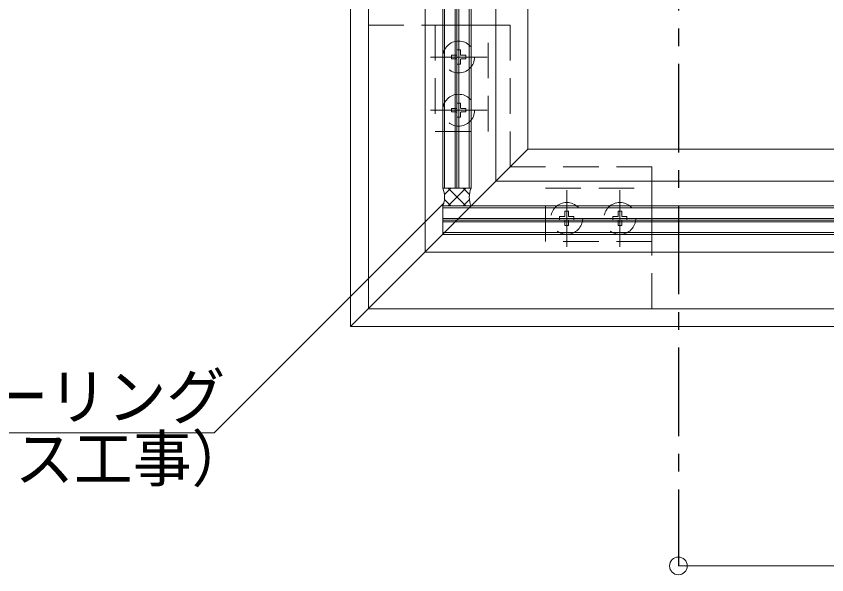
# Model space of a CAD drawing. Units: millimetres at full size, sheet at 1:5; details may follow other scales. Extents: x -1050 to 1050, y -742 to 742.
# Drawn here: x -338.9 to -110.1, y -414.3 to -256.8 of the extents above; entities that cross this region are included whole.
import ezdxf
from ezdxf.enums import TextEntityAlignment as Align

# ---------------------------------------------------------------- set-up
doc = ezdxf.new("R2010")
doc.units = ezdxf.units.MM
doc.header["$LTSCALE"] = 5
doc.linetypes.add('CHAIN1', pattern=[8, 5, -1, 1, -1])
doc.linetypes.add('DASHED2', pattern=[3, 2, -1])
doc.layers.add('0-0_通り芯', color=7, linetype='CHAIN1')
for name, color, linetype, lineweight in [('0-3_寸法', 54, 'Continuous', 20), ('0-4_手摺部材', 92, 'Continuous', 20), ('0-7_ガラス', 6, 'Continuous', 20), ('0-8_その他', 11, 'Continuous', 20), ('0-9_文字', 3, 'Continuous', 20)]:
    doc.layers.add(name, color=color, linetype=linetype, lineweight=lineweight)
doc.styles.add('ＭＳ ゴシック', font='')
doc.styles.get('ＭＳ ゴシック').set_extended_font_data('MS Gothic')

# ---------------------------------------------------------------- blocks, each defined once
blk = doc.blocks.new('dimension_origin')
at = {"color": 0, "linetype": 'Continuous', "lineweight": -2}
blk.add_circle((0, 0), 1.25, dxfattribs=at)

msp = doc.modelspace()

# ---------------------------------------------------------------- linework, layer by layer
at = {"layer": '0-0_通り芯'}
msp.add_line((-151.98, -70.207), (-151.98, -411.793), dxfattribs=at)
at = {"layer": '0-3_寸法'}
msp.add_line((-151.98, -411.793), (-1.98, -411.793), dxfattribs=at)
at = {"layer": '0-4_手摺部材'}
for p, q in [((-244.48, -101.793), (-244.48, -344.293)), ((-223.48, -102.793), (-223.48, -323.293)), ((-203.48, -116.493), (-203.48, -303.293)), ((-194.48, -116.793), (-194.48, -294.293)), ((-244.48, -344.293), (-194.48, -294.293)), ((-16.98, -294.293), (-194.48, -294.293)), ((-16.68, -303.293), (-203.48, -303.293)), ((-2.98, -323.293), (-223.48, -323.293)), ((-1.98, -339.283), (-239.471, -339.283)), ((-1.98, -344.293), (-244.48, -344.293))]:
    msp.add_line(p, q, dxfattribs=at)
at = {"layer": '0-4_手摺部材', "linetype": 'CHAIN1'}
for p, q in [((-213.98, -276.293), (-213.98, -260.293)), ((-221.98, -268.293), (-205.98, -268.293)), ((-213.98, -291.293), (-213.98, -275.293)), ((-221.98, -283.293), (-205.98, -283.293)), ((-183.48, -321.793), (-183.48, -305.793)), ((-168.48, -321.793), (-168.48, -305.793)), ((-191.48, -313.793), (-175.48, -313.793)), ((-176.48, -313.793), (-160.48, -313.793))]:
    msp.add_line(p, q, dxfattribs=at)
at = {"layer": '0-4_手摺部材', "linetype": 'DASHED2'}
for p, q in [((-213.48, -266.293), (-214.48, -266.293)), ((-214.48, -266.293), (-214.48, -267.593)), ((-213.48, -267.593), (-213.48, -266.293)), ((-214.68, -267.793), (-215.98, -267.793)), ((-215.98, -267.793), (-215.98, -268.793)), ((-215.98, -268.793), (-214.68, -268.793)), ((-214.48, -268.993), (-214.48, -270.293)), ((-211.98, -267.793), (-213.28, -267.793)), ((-213.28, -268.793), (-211.98, -268.793)), ((-211.98, -268.793), (-211.98, -267.793)), ((-213.48, -281.293), (-214.48, -281.293)), ((-214.48, -281.293), (-214.48, -282.593)), ((-213.48, -282.593), (-213.48, -281.293)), ((-214.68, -282.793), (-215.98, -282.793)), ((-215.98, -282.793), (-215.98, -283.793)), ((-211.98, -282.793), (-213.28, -282.793)), ((-211.98, -283.793), (-211.98, -282.793)), ((-215.98, -283.793), (-214.68, -283.793)), ((-214.48, -283.993), (-214.48, -285.293)), ((-213.28, -283.793), (-211.98, -283.793)), ((-183.98, -311.793), (-182.98, -311.793)), ((-183.98, -313.093), (-183.98, -311.793)), ((-182.98, -311.793), (-182.98, -313.093)), ((-182.78, -313.293), (-181.48, -313.293)), ((-181.48, -313.293), (-181.48, -314.293)), ((-168.98, -311.793), (-167.98, -311.793)), ((-168.98, -313.093), (-168.98, -311.793)), ((-167.98, -311.793), (-167.98, -313.093)), ((-167.78, -313.293), (-166.48, -313.293)), ((-166.48, -313.293), (-166.48, -314.293)), ((-184.18, -314.293), (-185.48, -314.293)), ((-183.98, -315.793), (-183.98, -314.493)), ((-182.98, -314.493), (-182.98, -315.793)), ((-181.48, -314.293), (-182.78, -314.293)), ((-169.18, -314.293), (-170.48, -314.293)), ((-168.98, -315.793), (-168.98, -314.493)), ((-167.98, -314.493), (-167.98, -315.793)), ((-166.48, -314.293), (-167.78, -314.293)), ((-182.98, -315.793), (-183.98, -315.793)), ((-167.98, -315.793), (-168.98, -315.793))]:
    msp.add_line(p, q, dxfattribs=at)
at = {"layer": '0-4_手摺部材'}
msp.add_lwpolyline([(-239.471, -76.994), (-239.471, -101.793), (-239.471, -339.283)], dxfattribs=at)
at = {"layer": '0-4_手摺部材', "linetype": 'DASHED2'}
for points in [[(-199.471, -299.283), (-199.471, -259.283), (-239.471, -259.283), (-239.471, -339.283)], [(-214.48, -270.293), (-213.48, -270.293), (-213.48, -268.993)], [(-214.48, -285.293), (-213.48, -285.293), (-213.48, -283.993)], [(-199.471, -299.283), (-159.471, -299.283), (-159.471, -339.283), (-239.471, -339.283)], [(-185.48, -314.293), (-185.48, -313.293), (-184.18, -313.293)], [(-170.48, -314.293), (-170.48, -313.293), (-169.18, -313.293)]]:
    msp.add_lwpolyline(points, dxfattribs=at)
for points in [[(-205.63, -289.283), (-205.63, -259.283), (-220.63, -259.283), (-220.63, -289.283)], [(-189.471, -305.293), (-159.471, -305.293), (-159.471, -320.293), (-189.471, -320.293)]]:
    msp.add_lwpolyline(points, close=True, dxfattribs=at)
for centre in [(-213.98, -268.293), (-213.98, -283.293), (-183.48, -313.793), (-168.48, -313.793)]:
    msp.add_circle(centre, 4.5, dxfattribs=at)
for centre, start, end in [((-214.68, -267.593), 270, 360), ((-213.28, -267.593), 180, 270), ((-214.68, -268.993), 0, 90), ((-213.28, -268.993), 90, 180), ((-214.68, -282.593), 270, 360), ((-213.28, -282.593), 180, 270), ((-214.68, -283.993), 0, 90), ((-213.28, -283.993), 90, 180), ((-184.18, -313.093), 270, 360), ((-182.78, -313.093), 180, 270), ((-169.18, -313.093), 270, 360), ((-167.78, -313.093), 180, 270), ((-184.18, -314.493), 0, 90), ((-182.78, -314.493), 90, 180), ((-169.18, -314.493), 0, 90), ((-167.78, -314.493), 90, 180)]:
    msp.add_arc(centre, 0.2, start, end, dxfattribs=at)
at = {"layer": '0-7_ガラス'}
for p, q in [((-218.48, -108.793), (-218.48, -305.293)), ((-217.98, -108.793), (-217.98, -305.293)), ((-214.98, -108.793), (-214.98, -305.293)), ((-214.48, -108.793), (-214.48, -305.293)), ((-213.98, -108.793), (-213.98, -305.293)), ((-210.98, -108.793), (-210.98, -305.293)), ((-210.48, -108.793), (-210.48, -305.293)), ((-218.48, -305.293), (-210.48, -305.293)), ((-218.48, -318.293), (-218.48, -310.293)), ((-8.98, -310.293), (-218.48, -310.293)), ((-8.98, -310.793), (-218.48, -310.793)), ((-8.98, -313.793), (-218.48, -313.793)), ((-8.98, -314.293), (-218.48, -314.293)), ((-8.98, -314.793), (-218.48, -314.793)), ((-8.98, -317.793), (-218.48, -317.793)), ((-8.98, -318.293), (-218.48, -318.293))]:
    msp.add_line(p, q, dxfattribs=at)
at = {"layer": '0-8_その他'}
for p, q in [((-218.018, -307.089), (-216.223, -305.293)), ((-216.98, -310.293), (-211.98, -305.293)), ((-211.98, -310.293), (-216.98, -305.293)), ((-210.942, -307.089), (-212.737, -305.293)), ((-216.223, -310.293), (-218.018, -308.497)), ((-212.737, -310.293), (-210.942, -308.497))]:
    msp.add_line(p, q, dxfattribs=at)
for centre, start, end in [((-224.48, -307.793), 337.38014, 22.61986), ((-204.48, -307.793), 157.38014, 202.61986)]:
    msp.add_arc(centre, 6.5, start, end, dxfattribs=at)
at = {"layer": '0-9_文字'}
msp.add_lwpolyline([(-218.204, -309.486), (-283.012, -374.293), (-363.012, -374.293)], dxfattribs=at)

# ---------------------------------------------------------------- block references
at = {"layer": '0-3_寸法', "xscale": 2, "yscale": 2, "rotation": 180}
msp.add_blockref('dimension_origin', (-151.98, -411.793), dxfattribs=at)

# ---------------------------------------------------------------- texts
at = {"layer": '0-9_文字', "style": 'ＭＳ ゴシック', "width": 0.95}
for s, p in [('シーリング', (-363.012, -374.293)), ('(ガラス工事）', (-380.777, -391.793))]:
    msp.add_text(s, height=12.83, dxfattribs=at).set_placement(p, align=Align.BOTTOM_LEFT)

doc.saveas('drawing.dxf')
